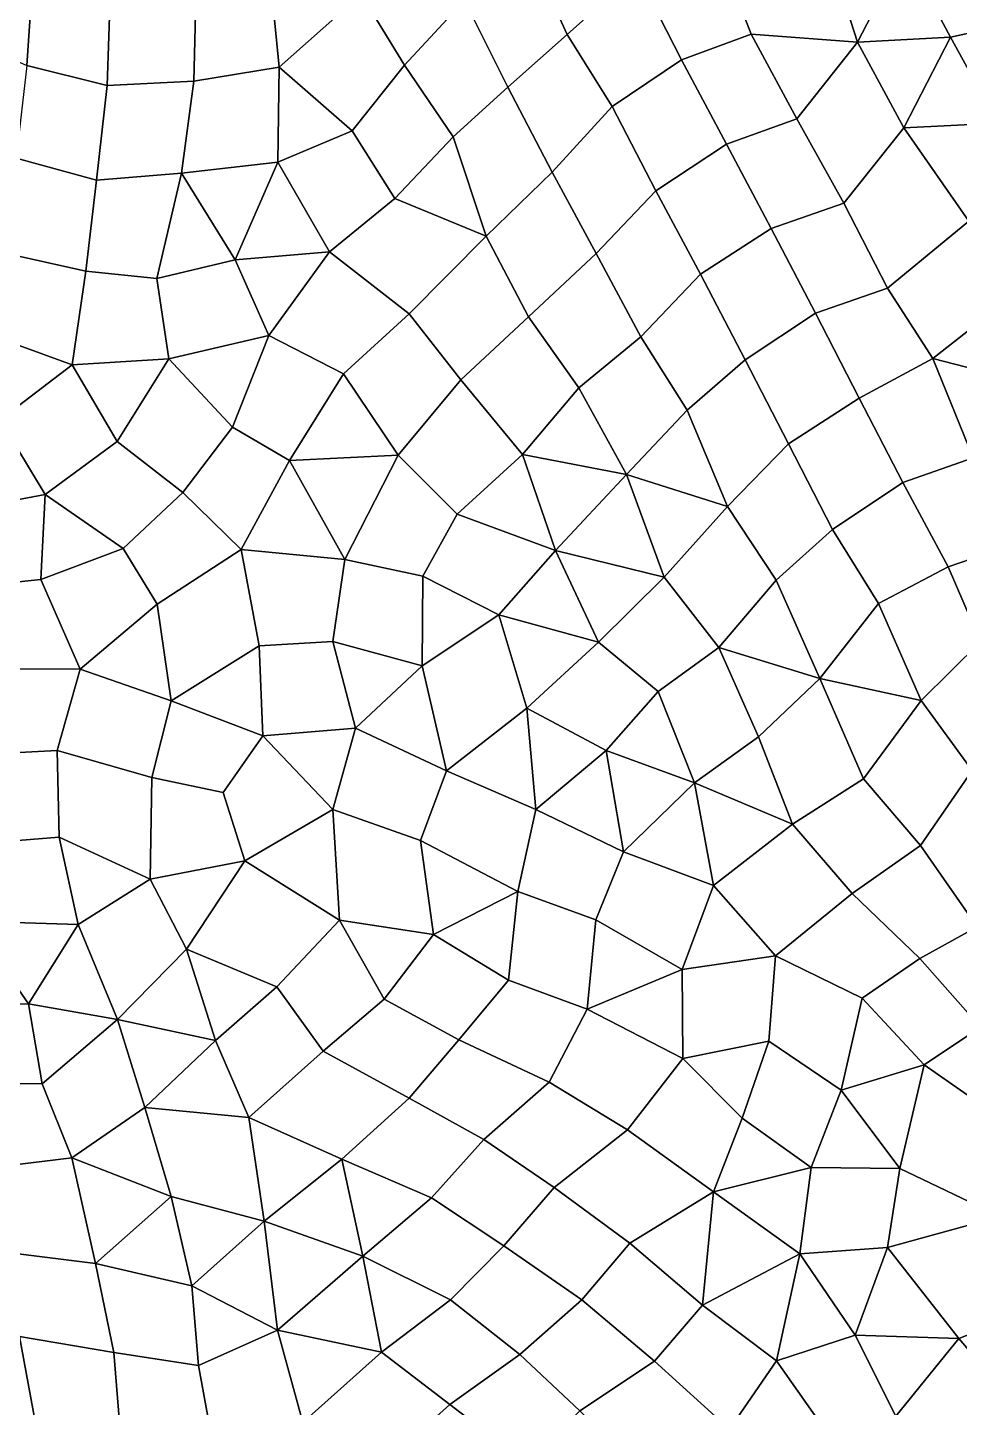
# Model space of a CAD drawing. Extents: x 727294 to 731543, y 8575035 to 8579824.
# Drawn here: x 729627.4 to 729821.5, y 8576250 to 8576537.1 of the extents above; entities that cross this region are included whole.
import ezdxf

# ---------------------------------------------------------------- set-up
doc = ezdxf.new("R2010")
doc.units = 0
doc.layers.add('MESH_ELEMS', color=250, linetype='CONTINUOUS')
doc.layers.add('MESH_NODES', color=18, linetype='CONTINUOUS')

msp = doc.modelspace()

# ---------------------------------------------------------------- linework, layer by layer
at = {"layer": 'MESH_ELEMS', "color": 179}
for points in [[(729696.9, 8576544.07, 33.7), (729705.94, 8576529.3, 33.75), (729718.47, 8576542.76, 33.78), (729710.24, 8576560.69, 33.71)], [(729829.68, 8576557.49, 34.13), (729810.12, 8576553.05, 34.05), (729819.69, 8576535.15, 33.89), (729839.82, 8576539.53, 33.92)], [(729628.68, 8576549.76, 33.79), (729613.4, 8576554.34, 33.88), (729610.74, 8576536.78, 33.81), (729627.27, 8576529.29, 33.78)], [(729718.47, 8576542.76, 33.78), (729727.47, 8576524.75, 33.9), (729739.84, 8576535.7, 33.93), (729731.64, 8576553.63, 33.83)], [(729731.64, 8576553.63, 33.83), (729739.84, 8576535.7, 33.93), (729754.32, 8576548.67, 33.83), (729731.64, 8576553.63, 33.83)], [(729771.9, 8576551.93, 33.97), (729754.32, 8576548.67, 33.83), (729763.67, 8576530.44, 33.75), (729778.18, 8576535.76, 33.82)], [(729778.18, 8576535.76, 33.82), (729800.3, 8576534.14, 33.85), (729793.95, 8576553.95, 34.04), (729771.9, 8576551.93, 33.97)], [(729793.95, 8576553.95, 34.04), (729800.3, 8576534.14, 33.85), (729810.12, 8576553.05, 34.05), (729793.95, 8576553.95, 34.04)], [(729810.12, 8576553.05, 34.05), (729800.3, 8576534.14, 33.85), (729819.69, 8576535.15, 33.89), (729810.12, 8576553.05, 34.05)], [(729644.74, 8576545.72, 33.77), (729628.68, 8576549.76, 33.79), (729627.27, 8576529.29, 33.78), (729644.05, 8576525.1, 33.77)], [(729662.53, 8576545.8, 33.76), (729662.1, 8576525.97, 33.74), (729679.87, 8576528.9, 33.71), (729677.78, 8576550.06, 33.73)], [(729677.78, 8576550.06, 33.73), (729679.87, 8576528.9, 33.71), (729696.9, 8576544.07, 33.7), (729677.78, 8576550.06, 33.73)], [(729739.84, 8576535.7, 33.93), (729749.2, 8576520.7, 33.99), (729763.67, 8576530.44, 33.75), (729754.32, 8576548.67, 33.83)], [(729662.1, 8576525.97, 33.74), (729662.53, 8576545.8, 33.76), (729644.74, 8576545.72, 33.77), (729644.05, 8576525.1, 33.77)], [(729679.87, 8576528.9, 33.71), (729695.07, 8576515.67, 33.73), (729705.94, 8576529.3, 33.75), (729696.9, 8576544.07, 33.7)], [(729727.47, 8576524.75, 33.9), (729718.47, 8576542.76, 33.78), (729705.94, 8576529.3, 33.75), (729716.08, 8576514.38, 33.87)], [(729839.82, 8576539.53, 33.92), (729819.69, 8576535.15, 33.89), (729829.53, 8576517.28, 33.76), (729846.93, 8576519.81, 33.78)], [(729749.2, 8576520.7, 33.99), (729739.84, 8576535.7, 33.93), (729727.47, 8576524.75, 33.9), (729736.73, 8576507.07, 33.97)], [(729778.18, 8576535.76, 33.82), (729763.67, 8576530.44, 33.75), (729773, 8576512.86, 33.62), (729787.65, 8576518.16, 33.68)], [(729800.3, 8576534.14, 33.85), (729778.18, 8576535.76, 33.82), (729787.65, 8576518.16, 33.68), (729800.3, 8576534.14, 33.85)], [(729800.3, 8576534.14, 33.85), (729809.97, 8576516.27, 33.71), (729819.69, 8576535.15, 33.89), (729800.3, 8576534.14, 33.85)], [(729829.53, 8576517.28, 33.76), (729819.69, 8576535.15, 33.89), (729809.97, 8576516.27, 33.71), (729829.53, 8576517.28, 33.76)], [(729809.97, 8576516.27, 33.71), (729800.3, 8576534.14, 33.85), (729787.65, 8576518.16, 33.68), (729797.47, 8576500.61, 33.56)], [(729625.05, 8576509.96, 33.77), (729641.83, 8576505.39, 33.77), (729644.05, 8576525.1, 33.77), (729627.27, 8576529.29, 33.78)], [(729679.6, 8576509.11, 33.7), (729679.87, 8576528.9, 33.71), (729662.1, 8576525.97, 33.74), (729659.53, 8576506.83, 33.72)], [(729695.07, 8576515.67, 33.73), (729679.87, 8576528.9, 33.71), (729679.6, 8576509.11, 33.7), (729695.07, 8576515.67, 33.73)], [(729716.08, 8576514.38, 33.87), (729705.94, 8576529.3, 33.75), (729695.07, 8576515.67, 33.73), (729703.96, 8576501.58, 33.83)], [(729773, 8576512.86, 33.62), (729763.67, 8576530.44, 33.75), (729749.2, 8576520.7, 33.99), (729758.28, 8576503.18, 34.02)], [(729659.53, 8576506.83, 33.72), (729662.1, 8576525.97, 33.74), (729644.05, 8576525.1, 33.77), (729641.83, 8576505.39, 33.77)], [(729736.73, 8576507.07, 33.97), (729727.47, 8576524.75, 33.9), (729716.08, 8576514.38, 33.87), (729722.99, 8576493.72, 33.94)], [(729758.28, 8576503.18, 34.02), (729749.2, 8576520.7, 33.99), (729736.73, 8576507.07, 33.97), (729745.9, 8576490.16, 34.02)], [(729782.34, 8576495.31, 33.54), (729797.47, 8576500.61, 33.56), (729787.65, 8576518.16, 33.68), (729773, 8576512.86, 33.62)], [(729809.97, 8576516.27, 33.71), (729823.52, 8576496.88, 33.57), (729829.53, 8576517.28, 33.76), (729809.97, 8576516.27, 33.71)], [(729690.3, 8576490.46, 33.78), (729703.96, 8576501.58, 33.83), (729695.07, 8576515.67, 33.73), (729679.6, 8576509.11, 33.7)], [(729716.08, 8576514.38, 33.87), (729703.96, 8576501.58, 33.83), (729722.99, 8576493.72, 33.94), (729716.08, 8576514.38, 33.87)], [(729823.52, 8576496.88, 33.57), (729809.97, 8576516.27, 33.71), (729797.47, 8576500.61, 33.56), (729806.52, 8576482.92, 33.53)], [(729758.28, 8576503.18, 34.02), (729767.62, 8576485.85, 34.04), (729782.34, 8576495.31, 33.54), (729773, 8576512.86, 33.62)], [(729641.83, 8576505.39, 33.77), (729625.05, 8576509.96, 33.77), (729622.77, 8576490.2, 33.77), (729639.58, 8576486.44, 33.76)], [(729670.71, 8576488.78, 33.7), (729679.6, 8576509.11, 33.7), (729659.53, 8576506.83, 33.72), (729670.71, 8576488.78, 33.7)], [(729670.71, 8576488.78, 33.7), (729690.3, 8576490.46, 33.78), (729679.6, 8576509.11, 33.7), (729670.71, 8576488.78, 33.7)], [(729654.36, 8576484.92, 33.71), (729659.53, 8576506.83, 33.72), (729641.83, 8576505.39, 33.77), (729639.58, 8576486.44, 33.76)], [(729670.71, 8576488.78, 33.7), (729659.53, 8576506.83, 33.72), (729654.36, 8576484.92, 33.71), (729670.71, 8576488.78, 33.7)], [(729745.9, 8576490.16, 34.02), (729736.73, 8576507.07, 33.97), (729722.99, 8576493.72, 33.94), (729731.78, 8576476.95, 34)], [(729745.9, 8576490.16, 34.02), (729755.18, 8576472.8, 34.04), (729767.62, 8576485.85, 34.04), (729758.28, 8576503.18, 34.02)], [(729706.93, 8576477.6, 33.92), (729722.99, 8576493.72, 33.94), (729703.96, 8576501.58, 33.83), (729690.3, 8576490.46, 33.78)], [(729797.47, 8576500.61, 33.56), (729782.34, 8576495.31, 33.54), (729791.57, 8576477.71, 33.53), (729806.52, 8576482.92, 33.53)], [(729767.62, 8576485.85, 34.04), (729776.91, 8576468.02, 34.03), (729791.57, 8576477.71, 33.53), (729782.34, 8576495.31, 33.54)], [(729806.52, 8576482.92, 33.53), (729816.01, 8576468.29, 33.54), (729830.86, 8576479.91, 33.49), (729823.52, 8576496.88, 33.57)], [(729706.93, 8576477.6, 33.92), (729717.71, 8576463.86, 33.97), (729731.78, 8576476.95, 34), (729722.99, 8576493.72, 33.94)], [(729639.58, 8576486.44, 33.76), (729622.77, 8576490.2, 33.77), (729618.95, 8576473.4, 33.77), (729636.71, 8576466.97, 33.77)], [(729677.71, 8576473.06, 33.76), (729670.71, 8576488.78, 33.7), (729654.36, 8576484.92, 33.71), (729656.89, 8576468.18, 33.66)], [(729690.3, 8576490.46, 33.78), (729670.71, 8576488.78, 33.7), (729677.71, 8576473.06, 33.76), (729690.3, 8576490.46, 33.78)], [(729690.3, 8576490.46, 33.78), (729677.71, 8576473.06, 33.76), (729693.27, 8576465.05, 33.91), (729706.93, 8576477.6, 33.92)], [(729731.78, 8576476.95, 34), (729742.29, 8576462.18, 34.04), (729755.18, 8576472.8, 34.04), (729745.9, 8576490.16, 34.02)], [(729656.89, 8576468.18, 33.66), (729654.36, 8576484.92, 33.71), (729639.58, 8576486.44, 33.76), (729636.71, 8576466.97, 33.77)], [(729755.18, 8576472.8, 34.04), (729764.82, 8576457.5, 34.04), (729776.91, 8576468.02, 34.03), (729767.62, 8576485.85, 34.04)], [(729806.52, 8576482.92, 33.53), (729791.57, 8576477.71, 33.53), (729800.64, 8576460.03, 33.61), (729816.01, 8576468.29, 33.54)], [(729816.01, 8576468.29, 33.54), (729836.78, 8576462.91, 33.5), (729830.86, 8576479.91, 33.49), (729816.01, 8576468.29, 33.54)], [(729717.71, 8576463.86, 33.97), (729706.93, 8576477.6, 33.92), (729693.27, 8576465.05, 33.91), (729704.6, 8576448.13, 33.93)], [(729776.91, 8576468.02, 34.03), (729785.9, 8576450.52, 33.87), (729800.64, 8576460.03, 33.61), (729791.57, 8576477.71, 33.53)], [(729742.29, 8576462.18, 34.04), (729731.78, 8576476.95, 34), (729717.71, 8576463.86, 33.97), (729730.5, 8576448.3, 34.04)], [(729618.95, 8576473.4, 33.77), (729621.73, 8576455.51, 33.78), (729636.71, 8576466.97, 33.77), (729618.95, 8576473.4, 33.77)], [(729656.89, 8576468.18, 33.66), (729670.16, 8576453.97, 33.8), (729677.71, 8576473.06, 33.76), (729656.89, 8576468.18, 33.66)], [(729670.16, 8576453.97, 33.8), (729682.02, 8576447.03, 33.96), (729693.27, 8576465.05, 33.91), (729677.71, 8576473.06, 33.76)], [(729764.82, 8576457.5, 34.04), (729755.18, 8576472.8, 34.04), (729742.29, 8576462.18, 34.04), (729752.17, 8576444.13, 34.04)], [(729631.1, 8576439.95, 33.89), (729646.12, 8576450.97, 33.78), (729636.71, 8576466.97, 33.77), (729621.73, 8576455.51, 33.78)], [(729646.12, 8576450.97, 33.78), (729656.89, 8576468.18, 33.66), (729636.71, 8576466.97, 33.77), (729646.12, 8576450.97, 33.78)], [(729670.16, 8576453.97, 33.8), (729656.89, 8576468.18, 33.66), (729646.12, 8576450.97, 33.78), (729659.79, 8576440.35, 34.07)], [(729764.82, 8576457.5, 34.04), (729773.2, 8576437.48, 34), (729785.9, 8576450.52, 33.87), (729776.91, 8576468.02, 34.03)], [(729816.01, 8576468.29, 33.54), (729800.64, 8576460.03, 33.61), (729809.76, 8576442.48, 33.89), (729824.39, 8576447.58, 33.67)], [(729824.39, 8576447.58, 33.67), (729836.78, 8576462.91, 33.5), (729816.01, 8576468.29, 33.54), (729824.39, 8576447.58, 33.67)], [(729682.02, 8576447.03, 33.96), (729704.6, 8576448.13, 33.93), (729693.27, 8576465.05, 33.91), (729682.02, 8576447.03, 33.96)], [(729717.71, 8576463.86, 33.97), (729704.6, 8576448.13, 33.93), (729716.89, 8576435.86, 34.03), (729730.5, 8576448.3, 34.04)], [(729752.17, 8576444.13, 34.04), (729742.29, 8576462.18, 34.04), (729730.5, 8576448.3, 34.04), (729752.17, 8576444.13, 34.04)], [(729809.76, 8576442.48, 33.89), (729800.64, 8576460.03, 33.61), (729785.9, 8576450.52, 33.87), (729795.11, 8576432.68, 33.74)], [(729773.2, 8576437.48, 34), (729764.82, 8576457.5, 34.04), (729752.17, 8576444.13, 34.04), (729773.2, 8576437.48, 34)], [(729610.09, 8576436.01, 33.85), (729631.1, 8576439.95, 33.89), (729621.73, 8576455.51, 33.78), (729601.97, 8576455.07, 33.77)], [(729682.02, 8576447.03, 33.96), (729670.16, 8576453.97, 33.8), (729659.79, 8576440.35, 34.07), (729671.95, 8576428.5, 34.19)], [(729646.12, 8576450.97, 33.78), (729631.1, 8576439.95, 33.89), (729647.36, 8576428.73, 34.03), (729659.79, 8576440.35, 34.07)], [(729730.5, 8576448.3, 34.04), (729716.89, 8576435.86, 34.03), (729737.43, 8576428.29, 34.05), (729730.5, 8576448.3, 34.04)], [(729730.5, 8576448.3, 34.04), (729737.43, 8576428.29, 34.05), (729752.17, 8576444.13, 34.04), (729730.5, 8576448.3, 34.04)], [(729773.2, 8576437.48, 34), (729783.33, 8576422.14, 33.78), (729795.11, 8576432.68, 33.74), (729785.9, 8576450.52, 33.87)], [(729682.02, 8576447.03, 33.96), (729671.95, 8576428.5, 34.19), (729693.5, 8576426.41, 34.24), (729682.02, 8576447.03, 33.96)], [(729682.02, 8576447.03, 33.96), (729693.5, 8576426.41, 34.24), (729704.6, 8576448.13, 33.93), (729682.02, 8576447.03, 33.96)], [(729709.78, 8576422.97, 34.08), (729716.89, 8576435.86, 34.03), (729704.6, 8576448.13, 33.93), (729693.5, 8576426.41, 34.24)], [(729819.21, 8576424.92, 34.58), (729833.74, 8576429.88, 34.05), (729824.39, 8576447.58, 33.67), (729809.76, 8576442.48, 33.89)], [(729752.17, 8576444.13, 34.04), (729737.43, 8576428.29, 34.05), (729760.04, 8576422.79, 34.03), (729752.17, 8576444.13, 34.04)], [(729752.17, 8576444.13, 34.04), (729760.04, 8576422.79, 34.03), (729773.2, 8576437.48, 34), (729752.17, 8576444.13, 34.04)], [(729630.22, 8576422.3, 33.97), (729631.1, 8576439.95, 33.89), (729610.09, 8576436.01, 33.85), (729612.27, 8576420.42, 33.93)], [(729631.1, 8576439.95, 33.89), (729630.22, 8576422.3, 33.97), (729647.36, 8576428.73, 34.03), (729631.1, 8576439.95, 33.89)], [(729654.44, 8576417.12, 34.11), (729671.95, 8576428.5, 34.19), (729659.79, 8576440.35, 34.07), (729647.36, 8576428.73, 34.03)], [(729819.21, 8576424.92, 34.58), (729809.76, 8576442.48, 33.89), (729795.11, 8576432.68, 33.74), (729804.7, 8576417.26, 33.84)], [(729760.04, 8576422.79, 34.03), (729771.39, 8576408.12, 33.93), (729783.33, 8576422.14, 33.78), (729773.2, 8576437.48, 34)], [(729725.58, 8576414.94, 34.12), (729737.43, 8576428.29, 34.05), (729716.89, 8576435.86, 34.03), (729709.78, 8576422.97, 34.08)], [(729804.7, 8576417.26, 33.84), (729795.11, 8576432.68, 33.74), (729783.33, 8576422.14, 33.78), (729792.49, 8576401.64, 33.69)], [(729638.4, 8576403.58, 34.06), (729654.44, 8576417.12, 34.11), (729647.36, 8576428.73, 34.03), (729630.22, 8576422.3, 33.97)], [(729654.44, 8576417.12, 34.11), (729657.36, 8576397.03, 34.19), (729675.65, 8576408.5, 34.25), (729671.95, 8576428.5, 34.19)], [(729693.5, 8576426.41, 34.24), (729671.95, 8576428.5, 34.19), (729675.65, 8576408.5, 34.25), (729691, 8576409.4, 34.27)], [(729737.43, 8576428.29, 34.05), (729725.58, 8576414.94, 34.12), (729746.38, 8576409.22, 34.15), (729737.43, 8576428.29, 34.05)], [(729760.04, 8576422.79, 34.03), (729737.43, 8576428.29, 34.05), (729746.38, 8576409.22, 34.15), (729760.04, 8576422.79, 34.03)], [(729833.74, 8576429.88, 34.05), (729819.21, 8576424.92, 34.58), (729825.9, 8576409.28, 34.72), (729843.57, 8576412.15, 36)], [(729709.78, 8576422.97, 34.08), (729693.5, 8576426.41, 34.24), (729691, 8576409.4, 34.27), (729709.6, 8576404.3, 34.27)], [(729709.78, 8576422.97, 34.08), (729709.6, 8576404.3, 34.27), (729725.58, 8576414.94, 34.12), (729709.78, 8576422.97, 34.08)], [(729758.8, 8576398.93, 34.13), (729771.39, 8576408.12, 33.93), (729760.04, 8576422.79, 34.03), (729746.38, 8576409.22, 34.15)], [(729825.9, 8576409.28, 34.72), (729819.21, 8576424.92, 34.58), (729804.7, 8576417.26, 33.84), (729813.55, 8576397.09, 33.7)], [(729630.22, 8576422.3, 33.97), (729612.27, 8576420.42, 33.93), (729619.57, 8576403.67, 33.99), (729638.4, 8576403.58, 34.06)], [(729792.49, 8576401.64, 33.69), (729783.33, 8576422.14, 33.78), (729771.39, 8576408.12, 33.93), (729792.49, 8576401.64, 33.69)], [(729654.44, 8576417.12, 34.11), (729638.4, 8576403.58, 34.06), (729657.36, 8576397.03, 34.19), (729654.44, 8576417.12, 34.11)], [(729792.49, 8576401.64, 33.69), (729813.55, 8576397.09, 33.7), (729804.7, 8576417.26, 33.84), (729792.49, 8576401.64, 33.69)], [(729709.6, 8576404.3, 34.27), (729714.72, 8576382.44, 34.27), (729731.45, 8576395.49, 34.27), (729725.58, 8576414.94, 34.12)], [(729746.38, 8576409.22, 34.15), (729725.58, 8576414.94, 34.12), (729731.45, 8576395.49, 34.27), (729746.38, 8576409.22, 34.15)], [(729676.45, 8576389.76, 34.26), (729675.65, 8576408.5, 34.25), (729657.36, 8576397.03, 34.19), (729676.45, 8576389.76, 34.26)], [(729691, 8576409.4, 34.27), (729675.65, 8576408.5, 34.25), (729676.45, 8576389.76, 34.26), (729695.76, 8576391.3, 34.27)], [(729709.6, 8576404.3, 34.27), (729691, 8576409.4, 34.27), (729695.76, 8576391.3, 34.27), (729709.6, 8576404.3, 34.27)], [(729747.96, 8576386.65, 34.2), (729758.8, 8576398.93, 34.13), (729746.38, 8576409.22, 34.15), (729731.45, 8576395.49, 34.27)], [(729779.65, 8576389.56, 33.77), (729771.39, 8576408.12, 33.93), (729758.8, 8576398.93, 34.13), (729766.35, 8576379.95, 33.97)], [(729771.39, 8576408.12, 33.93), (729779.65, 8576389.56, 33.77), (729792.49, 8576401.64, 33.69), (729771.39, 8576408.12, 33.93)], [(729813.55, 8576397.09, 33.7), (729824.17, 8576382.52, 36.16), (729836.13, 8576392.56, 36.34), (729825.9, 8576409.28, 34.72)], [(729633.59, 8576386.65, 34.09), (729638.4, 8576403.58, 34.06), (729619.57, 8576403.67, 33.99), (729617.61, 8576385.83, 34.03)], [(729653.33, 8576381.07, 34.21), (729657.36, 8576397.03, 34.19), (729638.4, 8576403.58, 34.06), (729633.59, 8576386.65, 34.09)], [(729709.6, 8576404.3, 34.27), (729695.76, 8576391.3, 34.27), (729714.72, 8576382.44, 34.27), (729709.6, 8576404.3, 34.27)], [(729801.55, 8576380.76, 33.78), (729792.49, 8576401.64, 33.69), (729779.65, 8576389.56, 33.77), (729786.79, 8576371.32, 33.78)], [(729813.55, 8576397.09, 33.7), (729792.49, 8576401.64, 33.69), (729801.55, 8576380.76, 33.78), (729813.55, 8576397.09, 33.7)], [(729668.2, 8576377.95, 34.26), (729676.45, 8576389.76, 34.26), (729657.36, 8576397.03, 34.19), (729653.33, 8576381.07, 34.21)], [(729747.96, 8576386.65, 34.2), (729766.35, 8576379.95, 33.97), (729758.8, 8576398.93, 34.13), (729747.96, 8576386.65, 34.2)], [(729824.17, 8576382.52, 36.16), (729813.55, 8576397.09, 33.7), (729801.55, 8576380.76, 33.78), (729813.43, 8576366.89, 35.06)], [(729731.45, 8576395.49, 34.27), (729714.72, 8576382.44, 34.27), (729733.28, 8576374.43, 34.24), (729731.45, 8576395.49, 34.27)], [(729747.96, 8576386.65, 34.2), (729731.45, 8576395.49, 34.27), (729733.28, 8576374.43, 34.24), (729747.96, 8576386.65, 34.2)], [(729676.45, 8576389.76, 34.26), (729691, 8576374.37, 34.27), (729695.76, 8576391.3, 34.27), (729676.45, 8576389.76, 34.26)], [(729691, 8576374.37, 34.27), (729709.3, 8576367.96, 34.27), (729714.72, 8576382.44, 34.27), (729695.76, 8576391.3, 34.27)], [(729668.2, 8576377.95, 34.26), (729672.67, 8576363.75, 34.27), (729691, 8576374.37, 34.27), (729676.45, 8576389.76, 34.26)], [(729786.79, 8576371.32, 33.78), (729779.65, 8576389.56, 33.77), (729766.35, 8576379.95, 33.97), (729786.79, 8576371.32, 33.78)], [(729633.59, 8576386.65, 34.09), (729617.61, 8576385.83, 34.03), (729617.56, 8576367.32, 35.75), (729634.02, 8576368.64, 35.11)], [(729634.02, 8576368.64, 35.11), (729652.98, 8576359.92, 35.16), (729653.33, 8576381.07, 34.21), (729633.59, 8576386.65, 34.09)], [(729747.96, 8576386.65, 34.2), (729733.28, 8576374.43, 34.24), (729751.55, 8576365.61, 34.11), (729747.96, 8576386.65, 34.2)], [(729747.96, 8576386.65, 34.2), (729751.55, 8576365.61, 34.11), (729766.35, 8576379.95, 33.97), (729747.96, 8576386.65, 34.2)], [(729709.3, 8576367.96, 34.27), (729729.53, 8576357.35, 34.21), (729733.28, 8576374.43, 34.24), (729714.72, 8576382.44, 34.27)], [(729813.43, 8576366.89, 35.06), (729825.22, 8576349.95, 34.56), (729834.72, 8576365.97, 35.11), (729824.17, 8576382.52, 36.16)], [(729668.2, 8576377.95, 34.26), (729653.33, 8576381.07, 34.21), (729652.98, 8576359.92, 35.16), (729672.67, 8576363.75, 34.27)], [(729751.55, 8576365.61, 34.11), (729770.34, 8576358.56, 33.93), (729766.35, 8576379.95, 33.97), (729751.55, 8576365.61, 34.11)], [(729786.79, 8576371.32, 33.78), (729766.35, 8576379.95, 33.97), (729770.34, 8576358.56, 33.93), (729786.79, 8576371.32, 33.78)], [(729799.22, 8576356.91, 34.26), (729813.43, 8576366.89, 35.06), (729801.55, 8576380.76, 33.78), (729786.79, 8576371.32, 33.78)], [(729672.67, 8576363.75, 34.27), (729692.42, 8576351.34, 34.27), (729691, 8576374.37, 34.27), (729672.67, 8576363.75, 34.27)], [(729692.42, 8576351.34, 34.27), (729711.97, 8576348.38, 34.25), (729709.3, 8576367.96, 34.27), (729691, 8576374.37, 34.27)], [(729751.55, 8576365.61, 34.11), (729733.28, 8576374.43, 34.24), (729729.53, 8576357.35, 34.21), (729745.78, 8576351.43, 34.12)], [(729786.79, 8576371.32, 33.78), (729770.34, 8576358.56, 33.93), (729783.24, 8576343.96, 33.9), (729799.22, 8576356.91, 34.26)], [(729634.02, 8576368.64, 35.11), (729617.56, 8576367.32, 35.75), (729615.71, 8576351.13, 35.77), (729638, 8576350.45, 35.83)], [(729652.98, 8576359.92, 35.16), (729634.02, 8576368.64, 35.11), (729638, 8576350.45, 35.83), (729652.98, 8576359.92, 35.16)], [(729709.3, 8576367.96, 34.27), (729711.97, 8576348.38, 34.25), (729729.53, 8576357.35, 34.21), (729709.3, 8576367.96, 34.27)], [(729745.78, 8576351.43, 34.12), (729763.78, 8576341.07, 33.97), (729770.34, 8576358.56, 33.93), (729751.55, 8576365.61, 34.11)], [(729813.43, 8576366.89, 35.06), (729799.22, 8576356.91, 34.26), (729813.28, 8576343.38, 34.26), (729825.22, 8576349.95, 34.56)], [(729660.56, 8576345.32, 35.9), (729672.67, 8576363.75, 34.27), (729652.98, 8576359.92, 35.16), (729660.56, 8576345.32, 35.9)], [(729679.36, 8576337.48, 35.94), (729692.42, 8576351.34, 34.27), (729672.67, 8576363.75, 34.27), (729660.56, 8576345.32, 35.9)], [(729660.56, 8576345.32, 35.9), (729652.98, 8576359.92, 35.16), (729638, 8576350.45, 35.83), (729646.19, 8576330.66, 35.88)], [(729729.53, 8576357.35, 34.21), (729711.97, 8576348.38, 34.25), (729727.64, 8576338.87, 34.19), (729729.53, 8576357.35, 34.21)], [(729727.64, 8576338.87, 34.19), (729744.01, 8576332.81, 34.1), (729745.78, 8576351.43, 34.12), (729729.53, 8576357.35, 34.21)], [(729763.78, 8576341.07, 33.97), (729783.24, 8576343.96, 33.9), (729770.34, 8576358.56, 33.93), (729763.78, 8576341.07, 33.97)], [(729801.29, 8576335.13, 34.12), (729813.28, 8576343.38, 34.26), (729799.22, 8576356.91, 34.26), (729783.24, 8576343.96, 33.9)], [(729615.71, 8576351.13, 35.77), (729609.16, 8576333.87, 35.76), (729627.63, 8576333.97, 35.82), (729615.71, 8576351.13, 35.77)], [(729627.63, 8576333.97, 35.82), (729638, 8576350.45, 35.83), (729615.71, 8576351.13, 35.77), (729627.63, 8576333.97, 35.82)], [(729679.36, 8576337.48, 35.94), (729689.01, 8576324.1, 35.96), (729701.75, 8576334.93, 35.59), (729692.42, 8576351.34, 34.27)], [(729692.42, 8576351.34, 34.27), (729701.75, 8576334.93, 35.59), (729711.97, 8576348.38, 34.25), (729692.42, 8576351.34, 34.27)], [(729745.78, 8576351.43, 34.12), (729744.01, 8576332.81, 34.1), (729763.78, 8576341.07, 33.97), (729745.78, 8576351.43, 34.12)], [(729627.63, 8576333.97, 35.82), (729646.19, 8576330.66, 35.88), (729638, 8576350.45, 35.83), (729627.63, 8576333.97, 35.82)], [(729717.3, 8576326.47, 35.8), (729727.64, 8576338.87, 34.19), (729711.97, 8576348.38, 34.25), (729701.75, 8576334.93, 35.59)], [(729825.94, 8576329.09, 33.98), (729837.01, 8576332.94, 34.09), (729825.22, 8576349.95, 34.56), (729813.28, 8576343.38, 34.26)], [(729646.19, 8576330.66, 35.88), (729666.62, 8576326.31, 35.93), (729660.56, 8576345.32, 35.9), (729646.19, 8576330.66, 35.88)], [(729666.62, 8576326.31, 35.93), (729679.36, 8576337.48, 35.94), (729660.56, 8576345.32, 35.9), (729666.62, 8576326.31, 35.93)], [(729781.84, 8576326.18, 34.16), (729783.24, 8576343.96, 33.9), (729763.78, 8576341.07, 33.97), (729763.91, 8576322.6, 34.15)], [(729801.29, 8576335.13, 34.12), (729783.24, 8576343.96, 33.9), (729781.84, 8576326.18, 34.16), (729796.9, 8576315.95, 34.25)], [(729813.28, 8576343.38, 34.26), (729801.29, 8576335.13, 34.12), (729814.22, 8576321.27, 34.03), (729825.94, 8576329.09, 33.98)], [(729744.01, 8576332.81, 34.1), (729763.91, 8576322.6, 34.15), (729763.78, 8576341.07, 33.97), (729744.01, 8576332.81, 34.1)], [(729666.62, 8576326.31, 35.93), (729673.55, 8576310.32, 35.95), (729689.01, 8576324.1, 35.96), (729679.36, 8576337.48, 35.94)], [(729736.09, 8576317.68, 35.79), (729744.01, 8576332.81, 34.1), (729727.64, 8576338.87, 34.19), (729717.3, 8576326.47, 35.8)], [(729612.46, 8576317.51, 35.79), (729630.51, 8576317.3, 35.85), (729627.63, 8576333.97, 35.82), (729609.16, 8576333.87, 35.76)], [(729646.19, 8576330.66, 35.88), (729627.63, 8576333.97, 35.82), (729630.51, 8576317.3, 35.85), (729646.19, 8576330.66, 35.88)], [(729706.95, 8576314.29, 35.96), (729717.3, 8576326.47, 35.8), (729701.75, 8576334.93, 35.59), (729689.01, 8576324.1, 35.96)], [(729814.22, 8576321.27, 34.03), (729801.29, 8576335.13, 34.12), (729796.9, 8576315.95, 34.25), (729814.22, 8576321.27, 34.03)], [(729651.9, 8576312.36, 35.91), (729646.19, 8576330.66, 35.88), (729630.51, 8576317.3, 35.85), (729636.64, 8576301.88, 35.88)], [(729666.62, 8576326.31, 35.93), (729646.19, 8576330.66, 35.88), (729651.9, 8576312.36, 35.91), (729666.62, 8576326.31, 35.93)], [(729752.37, 8576307.72, 35.49), (729763.91, 8576322.6, 34.15), (729744.01, 8576332.81, 34.1), (729736.09, 8576317.68, 35.79)], [(729814.22, 8576321.27, 34.03), (729830.72, 8576309.73, 34.2), (729825.94, 8576329.09, 33.98), (729814.22, 8576321.27, 34.03)], [(729651.9, 8576312.36, 35.91), (729673.55, 8576310.32, 35.95), (729666.62, 8576326.31, 35.93), (729651.9, 8576312.36, 35.91)], [(729722.48, 8576305.69, 35.96), (729736.09, 8576317.68, 35.79), (729717.3, 8576326.47, 35.8), (729706.95, 8576314.29, 35.96)], [(729781.84, 8576326.18, 34.16), (729763.91, 8576322.6, 34.15), (729776.26, 8576310.17, 34.37), (729781.84, 8576326.18, 34.16)], [(729796.9, 8576315.95, 34.25), (729781.84, 8576326.18, 34.16), (729776.26, 8576310.17, 34.37), (729790.68, 8576299.87, 34.54)], [(729692.92, 8576301.63, 35.97), (729706.95, 8576314.29, 35.96), (729689.01, 8576324.1, 35.96), (729673.55, 8576310.32, 35.95)], [(729776.26, 8576310.17, 34.37), (729763.91, 8576322.6, 34.15), (729752.37, 8576307.72, 35.49), (729770.32, 8576294.85, 34.63)], [(729796.9, 8576315.95, 34.25), (729809.1, 8576299.7, 34.82), (729814.22, 8576321.27, 34.03), (729796.9, 8576315.95, 34.25)], [(729830.72, 8576309.73, 34.2), (729814.22, 8576321.27, 34.03), (729809.1, 8576299.7, 34.82), (729830.01, 8576289.7, 35.07)], [(729630.51, 8576317.3, 35.85), (729612.46, 8576317.51, 35.79), (729617.85, 8576299.62, 35.86), (729636.64, 8576301.88, 35.88)], [(729736.09, 8576317.68, 35.79), (729722.48, 8576305.69, 35.96), (729737.1, 8576295.69, 35.95), (729752.37, 8576307.72, 35.49)], [(729711.56, 8576293.54, 35.96), (729722.48, 8576305.69, 35.96), (729706.95, 8576314.29, 35.96), (729692.92, 8576301.63, 35.97)], [(729796.9, 8576315.95, 34.25), (729790.68, 8576299.87, 34.54), (729809.1, 8576299.7, 34.82), (729796.9, 8576315.95, 34.25)], [(729651.9, 8576312.36, 35.91), (729636.64, 8576301.88, 35.88), (729657.37, 8576293.85, 35.95), (729651.9, 8576312.36, 35.91)], [(729657.37, 8576293.85, 35.95), (729676.7, 8576288.72, 35.97), (729673.55, 8576310.32, 35.95), (729651.9, 8576312.36, 35.91)], [(729676.7, 8576288.72, 35.97), (729692.92, 8576301.63, 35.97), (729673.55, 8576310.32, 35.95), (729676.7, 8576288.72, 35.97)], [(729752.37, 8576307.72, 35.49), (729737.1, 8576295.69, 35.95), (729752.92, 8576284.12, 35.95), (729770.32, 8576294.85, 34.63)], [(729770.32, 8576294.85, 34.63), (729790.68, 8576299.87, 34.54), (729776.26, 8576310.17, 34.37), (729770.32, 8576294.85, 34.63)], [(729722.48, 8576305.69, 35.96), (729711.56, 8576293.54, 35.96), (729726.62, 8576283.58, 35.95), (729737.1, 8576295.69, 35.95)], [(729622.7, 8576282.27, 35.87), (729641.63, 8576279.92, 35.92), (729636.64, 8576301.88, 35.88), (729617.85, 8576299.62, 35.86)], [(729657.37, 8576293.85, 35.95), (729636.64, 8576301.88, 35.88), (729641.63, 8576279.92, 35.92), (729657.37, 8576293.85, 35.95)], [(729676.7, 8576288.72, 35.97), (729697.3, 8576281.43, 35.97), (729692.92, 8576301.63, 35.97), (729676.7, 8576288.72, 35.97)], [(729697.3, 8576281.43, 35.97), (729711.56, 8576293.54, 35.96), (729692.92, 8576301.63, 35.97), (729697.3, 8576281.43, 35.97)], [(729770.32, 8576294.85, 34.63), (729788.31, 8576281.93, 34.66), (729790.68, 8576299.87, 34.54), (729770.32, 8576294.85, 34.63)], [(729806.57, 8576283.22, 34.72), (729809.1, 8576299.7, 34.82), (729790.68, 8576299.87, 34.54), (729788.31, 8576281.93, 34.66)], [(729809.1, 8576299.7, 34.82), (729806.57, 8576283.22, 34.72), (729830.01, 8576289.7, 35.07), (729809.1, 8576299.7, 34.82)], [(729657.37, 8576293.85, 35.95), (729641.63, 8576279.92, 35.92), (729661.64, 8576275.29, 35.97), (729657.37, 8576293.85, 35.95)], [(729657.37, 8576293.85, 35.95), (729661.64, 8576275.29, 35.97), (729676.7, 8576288.72, 35.97), (729657.37, 8576293.85, 35.95)], [(729715.53, 8576272.32, 35.95), (729726.62, 8576283.58, 35.95), (729711.56, 8576293.54, 35.96), (729697.3, 8576281.43, 35.97)], [(729742.9, 8576272.35, 35.95), (729752.92, 8576284.12, 35.95), (729737.1, 8576295.69, 35.95), (729726.62, 8576283.58, 35.95)], [(729770.32, 8576294.85, 34.63), (729752.92, 8576284.12, 35.95), (729767.99, 8576271.23, 35.49), (729770.32, 8576294.85, 34.63)], [(729767.99, 8576271.23, 35.49), (729788.31, 8576281.93, 34.66), (729770.32, 8576294.85, 34.63), (729767.99, 8576271.23, 35.49)], [(729661.64, 8576275.29, 35.97), (729679.47, 8576266.04, 35.97), (729676.7, 8576288.72, 35.97), (729661.64, 8576275.29, 35.97)], [(729697.3, 8576281.43, 35.97), (729676.7, 8576288.72, 35.97), (729679.47, 8576266.04, 35.97), (729697.3, 8576281.43, 35.97)], [(729821.38, 8576264.3, 34.31), (729841.14, 8576272.07, 34.27), (729830.01, 8576289.7, 35.07), (729806.57, 8576283.22, 34.72)], [(729641.63, 8576279.92, 35.92), (729622.7, 8576282.27, 35.87), (729625.76, 8576264.73, 35.89), (729645.41, 8576261.37, 35.95)], [(729729.98, 8576260.99, 35.92), (729742.9, 8576272.35, 35.95), (729726.62, 8576283.58, 35.95), (729715.53, 8576272.32, 35.95)], [(729742.9, 8576272.35, 35.95), (729758, 8576259.56, 35.95), (729767.99, 8576271.23, 35.49), (729752.92, 8576284.12, 35.95)], [(729783.45, 8576259.62, 34.77), (729788.31, 8576281.93, 34.66), (729767.99, 8576271.23, 35.49), (729783.45, 8576259.62, 34.77)], [(729788.31, 8576281.93, 34.66), (729783.45, 8576259.62, 34.77), (729799.8, 8576264.98, 34.62), (729788.31, 8576281.93, 34.66)], [(729799.8, 8576264.98, 34.62), (729806.57, 8576283.22, 34.72), (729788.31, 8576281.93, 34.66), (729799.8, 8576264.98, 34.62)], [(729806.57, 8576283.22, 34.72), (729799.8, 8576264.98, 34.62), (729821.38, 8576264.3, 34.31), (729806.57, 8576283.22, 34.72)], [(729661.64, 8576275.29, 35.97), (729641.63, 8576279.92, 35.92), (729645.41, 8576261.37, 35.95), (729663.07, 8576258.67, 35.97)], [(729697.3, 8576281.43, 35.97), (729679.47, 8576266.04, 35.97), (729701.16, 8576261.47, 35.97), (729697.3, 8576281.43, 35.97)], [(729715.53, 8576272.32, 35.95), (729697.3, 8576281.43, 35.97), (729701.16, 8576261.47, 35.97), (729715.53, 8576272.32, 35.95)], [(729661.64, 8576275.29, 35.97), (729663.07, 8576258.67, 35.97), (729679.47, 8576266.04, 35.97), (729661.64, 8576275.29, 35.97)], [(729715.37, 8576250.57, 35.9), (729729.98, 8576260.99, 35.92), (729715.53, 8576272.32, 35.95), (729701.16, 8576261.47, 35.97)], [(729742.5, 8576249.24, 35.99), (729758, 8576259.56, 35.95), (729742.9, 8576272.35, 35.95), (729729.98, 8576260.99, 35.92)], [(729758, 8576259.56, 35.95), (729773.66, 8576245.39, 35.05), (729783.45, 8576259.62, 34.77), (729767.99, 8576271.23, 35.49)], [(729841.14, 8576272.07, 34.27), (729821.38, 8576264.3, 34.31), (729833.22, 8576250.47, 34.3), (729847.21, 8576257.42, 34.27)], [(729625.76, 8576264.73, 35.89), (729606.35, 8576266.67, 35.83), (729609.35, 8576249.44, 35.87), (729629.06, 8576246.99, 35.92)], [(729645.41, 8576261.37, 35.95), (729625.76, 8576264.73, 35.89), (729629.06, 8576246.99, 35.92), (729646.71, 8576245.11, 35.95)], [(729663.07, 8576258.67, 35.97), (729666.61, 8576239.32, 35.97), (729684.79, 8576246.83, 35.96), (729679.47, 8576266.04, 35.97)], [(729701.16, 8576261.47, 35.97), (729679.47, 8576266.04, 35.97), (729684.79, 8576246.83, 35.96), (729701.16, 8576261.47, 35.97)], [(729794.15, 8576244.42, 34.81), (729808.28, 8576248.12, 34.99), (729799.8, 8576264.98, 34.62), (729783.45, 8576259.62, 34.77)], [(729821.38, 8576264.3, 34.31), (729799.8, 8576264.98, 34.62), (729808.28, 8576248.12, 34.99), (729821.38, 8576264.3, 34.31)], [(729808.28, 8576248.12, 34.99), (729823.81, 8576236.95, 34.72), (729833.22, 8576250.47, 34.3), (729821.38, 8576264.3, 34.31)], [(729663.07, 8576258.67, 35.97), (729645.41, 8576261.37, 35.95), (729646.71, 8576245.11, 35.95), (729666.61, 8576239.32, 35.97)], [(729701.16, 8576261.47, 35.97), (729684.79, 8576246.83, 35.96), (729703.78, 8576240.14, 35.94), (729715.37, 8576250.57, 35.9)], [(729729.98, 8576260.99, 35.92), (729715.37, 8576250.57, 35.9), (729731.54, 8576238.22, 35.88), (729742.5, 8576249.24, 35.99)], [(729758, 8576259.56, 35.95), (729742.5, 8576249.24, 35.99), (729756.73, 8576235.49, 35.87), (729773.66, 8576245.39, 35.05)], [(729773.66, 8576245.39, 35.05), (729794.15, 8576244.42, 34.81), (729783.45, 8576259.62, 34.77), (729773.66, 8576245.39, 35.05)], [(729717.38, 8576227.64, 35.95), (729731.54, 8576238.22, 35.88), (729715.37, 8576250.57, 35.9), (729703.78, 8576240.14, 35.94)]]:
    msp.add_3dface(points, dxfattribs=at)
at = {"layer": 'MESH_NODES', "color": 18}
for p in [(729739.84, 8576535.7, 33.93), (729778.18, 8576535.76, 33.82), (729819.69, 8576535.15, 33.89), (729800.3, 8576534.14, 33.85), (729679.87, 8576528.9, 33.71), (729705.94, 8576529.3, 33.75), (729763.67, 8576530.44, 33.75), (729662.1, 8576525.97, 33.74), (729644.05, 8576525.1, 33.77), (729727.47, 8576524.75, 33.9), (729749.2, 8576520.7, 33.99), (729787.65, 8576518.16, 33.68), (729695.07, 8576515.67, 33.73), (729716.08, 8576514.38, 33.87), (729809.97, 8576516.27, 33.71), (729773, 8576512.86, 33.62), (729679.6, 8576509.11, 33.7), (729659.53, 8576506.83, 33.72), (729736.73, 8576507.07, 33.97), (729641.83, 8576505.39, 33.77), (729758.28, 8576503.18, 34.02), (729703.96, 8576501.58, 33.83), (729797.47, 8576500.61, 33.56), (729782.34, 8576495.31, 33.54), (729722.99, 8576493.72, 33.94), (729670.71, 8576488.78, 33.7), (729690.3, 8576490.46, 33.78), (729745.9, 8576490.16, 34.02), (729639.58, 8576486.44, 33.76), (729767.62, 8576485.85, 34.04), (729654.36, 8576484.92, 33.71), (729806.52, 8576482.92, 33.53), (729706.93, 8576477.6, 33.92), (729791.57, 8576477.71, 33.53), (729731.78, 8576476.95, 34), (729677.71, 8576473.06, 33.76), (729755.18, 8576472.8, 34.04), (729636.71, 8576466.97, 33.77), (729656.89, 8576468.18, 33.66), (729776.91, 8576468.02, 34.03), (729816.01, 8576468.29, 33.54), (729693.27, 8576465.05, 33.91), (729717.71, 8576463.86, 33.97), (729742.29, 8576462.18, 34.04), (729800.64, 8576460.03, 33.61), (729764.82, 8576457.5, 34.04), (729670.16, 8576453.97, 33.8), (729646.12, 8576450.97, 33.78), (729730.5, 8576448.3, 34.04), (729785.9, 8576450.52, 33.87), (729682.02, 8576447.03, 33.96), (729704.6, 8576448.13, 33.93), (729752.17, 8576444.13, 34.04), (729631.1, 8576439.95, 33.89), (729659.79, 8576440.35, 34.07), (729809.76, 8576442.48, 33.89), (729773.2, 8576437.48, 34), (729716.89, 8576435.86, 34.03), (729795.11, 8576432.68, 33.74), (729647.36, 8576428.73, 34.03), (729671.95, 8576428.5, 34.19), (729737.43, 8576428.29, 34.05), (729693.5, 8576426.41, 34.24), (729709.78, 8576422.97, 34.08), (729760.04, 8576422.79, 34.03), (729819.21, 8576424.92, 34.58), (729630.22, 8576422.3, 33.97), (729783.33, 8576422.14, 33.78), (729654.44, 8576417.12, 34.11), (729804.7, 8576417.26, 33.84), (729725.58, 8576414.94, 34.12), (729675.65, 8576408.5, 34.25), (729691, 8576409.4, 34.27), (729746.38, 8576409.22, 34.15), (729771.39, 8576408.12, 33.93), (729638.4, 8576403.58, 34.06), (729709.6, 8576404.3, 34.27), (729792.49, 8576401.64, 33.69), (729657.36, 8576397.03, 34.19), (729758.8, 8576398.93, 34.13), (729813.55, 8576397.09, 33.7), (729731.45, 8576395.49, 34.27), (729695.76, 8576391.3, 34.27), (729676.45, 8576389.76, 34.26), (729779.65, 8576389.56, 33.77), (729633.59, 8576386.65, 34.09), (729747.96, 8576386.65, 34.2), (729714.72, 8576382.44, 34.27), (729653.33, 8576381.07, 34.21), (729766.35, 8576379.95, 33.97), (729801.55, 8576380.76, 33.78), (729668.2, 8576377.95, 34.26), (729691, 8576374.37, 34.27), (729733.28, 8576374.43, 34.24), (729786.79, 8576371.32, 33.78), (729634.02, 8576368.64, 35.11), (729709.3, 8576367.96, 34.27), (729751.55, 8576365.61, 34.11), (729813.43, 8576366.89, 35.06), (729672.67, 8576363.75, 34.27), (729652.98, 8576359.92, 35.16), (729729.53, 8576357.35, 34.21), (729770.34, 8576358.56, 33.93), (729799.22, 8576356.91, 34.26), (729692.42, 8576351.34, 34.27), (729745.78, 8576351.43, 34.12), (729638, 8576350.45, 35.83), (729711.97, 8576348.38, 34.25), (729660.56, 8576345.32, 35.9), (729783.24, 8576343.96, 33.9), (729813.28, 8576343.38, 34.26), (729763.78, 8576341.07, 33.97), (729679.36, 8576337.48, 35.94), (729727.64, 8576338.87, 34.19), (729627.63, 8576333.97, 35.82), (729701.75, 8576334.93, 35.59), (729801.29, 8576335.13, 34.12), (729646.19, 8576330.66, 35.88), (729744.01, 8576332.81, 34.1), (729666.62, 8576326.31, 35.93), (729717.3, 8576326.47, 35.8), (729781.84, 8576326.18, 34.16), (729689.01, 8576324.1, 35.96), (729763.91, 8576322.6, 34.15), (729814.22, 8576321.27, 34.03), (729630.51, 8576317.3, 35.85), (729736.09, 8576317.68, 35.79), (729706.95, 8576314.29, 35.96), (729796.9, 8576315.95, 34.25), (729651.9, 8576312.36, 35.91), (729673.55, 8576310.32, 35.95), (729752.37, 8576307.72, 35.49), (729776.26, 8576310.17, 34.37), (729722.48, 8576305.69, 35.96), (729636.64, 8576301.88, 35.88), (729692.92, 8576301.63, 35.97), (729790.68, 8576299.87, 34.54), (729809.1, 8576299.7, 34.82), (729657.37, 8576293.85, 35.95), (729711.56, 8576293.54, 35.96), (729737.1, 8576295.69, 35.95), (729770.32, 8576294.85, 34.63), (729676.7, 8576288.72, 35.97), (729726.62, 8576283.58, 35.95), (729752.92, 8576284.12, 35.95), (729788.31, 8576281.93, 34.66), (729806.57, 8576283.22, 34.72), (729641.63, 8576279.92, 35.92), (729697.3, 8576281.43, 35.97), (729661.64, 8576275.29, 35.97), (729715.53, 8576272.32, 35.95), (729742.9, 8576272.35, 35.95), (729767.99, 8576271.23, 35.49), (729679.47, 8576266.04, 35.97), (729799.8, 8576264.98, 34.62), (729821.38, 8576264.3, 34.31), (729645.41, 8576261.37, 35.95), (729701.16, 8576261.47, 35.97), (729729.98, 8576260.99, 35.92), (729758, 8576259.56, 35.95), (729783.45, 8576259.62, 34.77), (729663.07, 8576258.67, 35.97), (729715.37, 8576250.57, 35.9)]:
    msp.add_point(p, dxfattribs=at)

doc.saveas('drawing.dxf')
